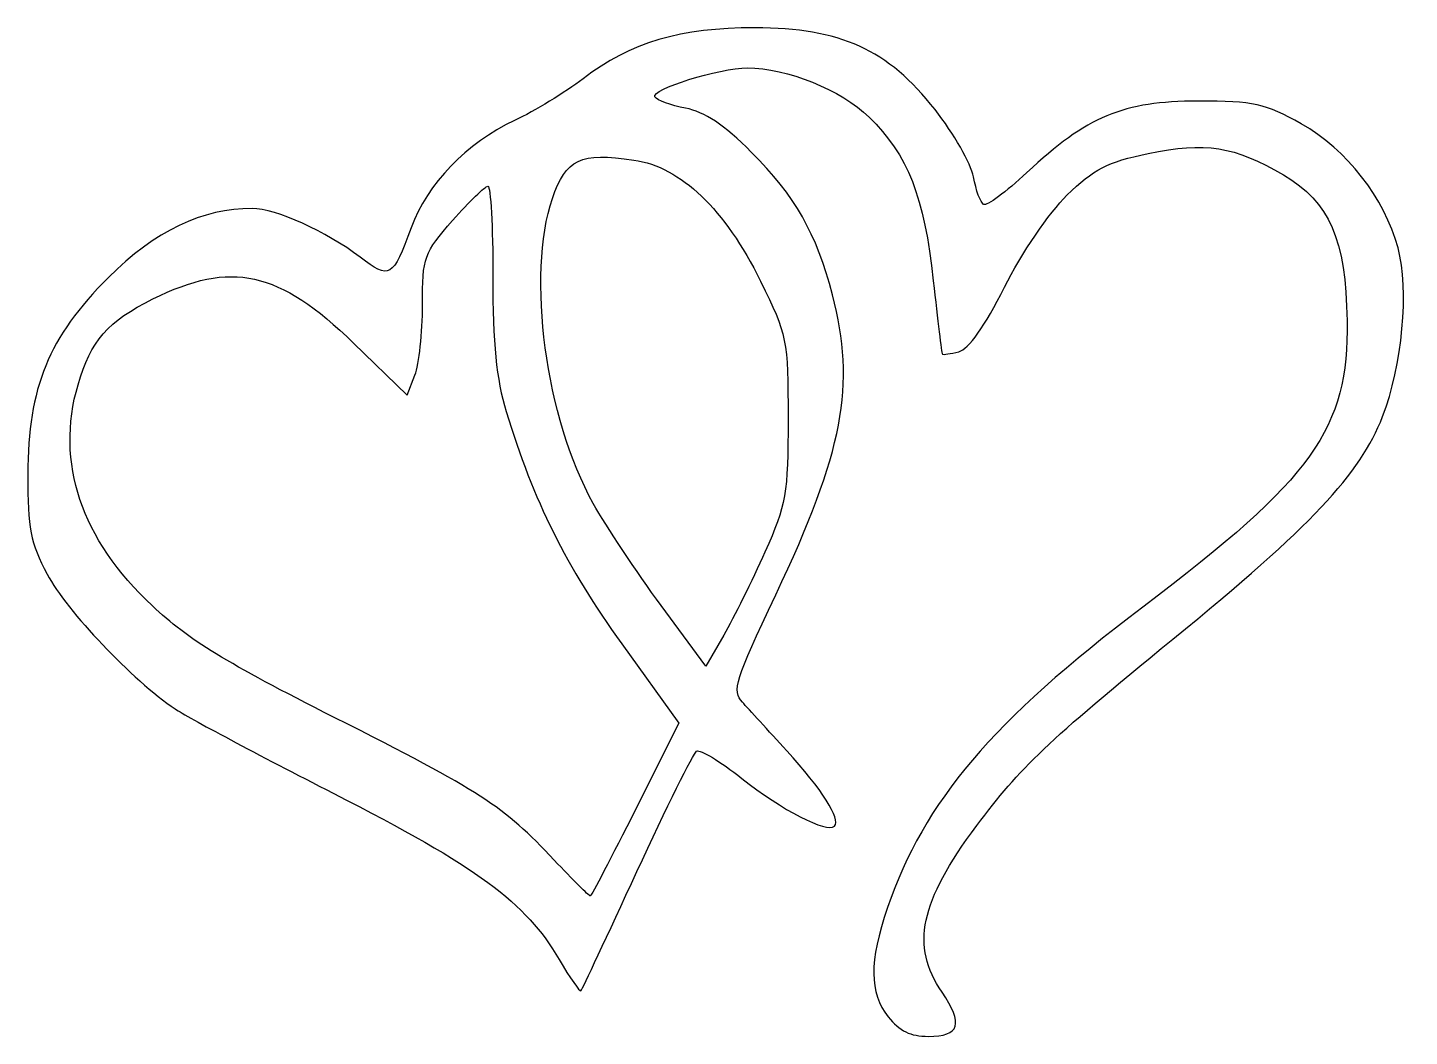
# Model space of a CAD drawing. Header units: centimetres. Extents: x -9.8 to 7.9, y -4.8 to 8.1.
import ezdxf

# ---------------------------------------------------------------- set-up
doc = ezdxf.new("R2010")
doc.units = ezdxf.units.CM
doc.header["$MEASUREMENT"] = 0
doc.layers.add('Layer 1', color=7, linetype='Continuous')

msp = doc.modelspace()

# ---------------------------------------------------------------- linework, layer by layer
at = {"layer": 'Layer 1'}
for points, knots in [([(1.22914, -4.58922), (0.98236, -4.27506), (0.97977, -3.88018), (1.21993, -3.18122), (1.21993, -3.18122), (1.6909, -1.81047), (2.56519, -0.78114), (4.5048, 0.68616), (4.5048, 0.68616), (6.70154, 2.34799), (7.1536, 2.98156), (7.13335, 4.37016), (7.13335, 4.37016), (7.11801, 5.42221), (6.91014, 5.89877), (6.31401, 6.2486), (6.31401, 6.2486), (5.67977, 6.62079), (5.3106, 6.67939), (4.57329, 6.52492), (4.57329, 6.52492), (4.04423, 6.41408), (3.87243, 6.32574), (3.52833, 5.98756), (3.52833, 5.98756), (3.29995, 5.76312), (2.94161, 5.23591), (2.72383, 4.80392), (2.72383, 4.80392), (2.46923, 4.29887), (2.26297, 4.00712), (2.13726, 3.97421), (2.13726, 3.97421), (2.03063, 3.94628), (1.93539, 3.93244), (1.92563, 3.94345), (1.92563, 3.94345), (1.91587, 3.95446), (1.86326, 4.37942), (1.80872, 4.8878), (1.80872, 4.8878), (1.69279, 5.96835), (1.48105, 6.50747), (0.98201, 6.99278), (0.98201, 6.99278), (0.62029, 7.34456), (-0.07778, 7.62761), (-0.5836, 7.62761), (-0.5836, 7.62761), (-0.94329, 7.62761), (-1.83393, 7.34783), (-1.77552, 7.25319), (-1.77552, 7.25319), (-1.74841, 7.20927), (-1.57024, 7.14403), (-1.37959, 7.10821), (-1.37959, 7.10821), (-1.13769, 7.06277), (-0.88206, 6.892), (-0.53354, 6.54301), (-0.53354, 6.54301), (0.03229, 5.97641), (0.30433, 5.49792), (0.50987, 4.70776), (0.50987, 4.70776), (0.81431, 3.53734), (0.65482, 2.69207), (-0.21893, 0.84518), (-0.21893, 0.84518), (-0.74573, -0.26834), (-0.78324, -0.38891), (-0.64904, -0.53735), (-0.64904, -0.53735), (-0.56818, -0.6268), (-0.31133, -0.90795), (-0.07827, -1.16213), (-0.07827, -1.16213), (0.37563, -1.65714), (0.62193, -2.04663), (0.53567, -2.133), (0.53567, -2.133), (0.4409, -2.22789), (-0.14325, -1.92698), (-0.65729, -1.51847), (-0.65729, -1.51847), (-0.93306, -1.29932), (-1.19395, -1.14183), (-1.23705, -1.16851), (-1.23705, -1.16851), (-1.28015, -1.19518), (-1.62669, -1.89299), (-2.00714, -2.71918), (-2.00714, -2.71918), (-2.38759, -3.54538), (-2.71102, -4.23543), (-2.72586, -4.25263), (-2.72586, -4.25263), (-2.74071, -4.26982), (-2.86724, -4.08846), (-3.00703, -3.8496), (-3.00703, -3.8496), (-3.43885, -3.11177), (-4.0509, -2.66129), (-5.91431, -1.70982), (-5.91431, -1.70982), (-6.87686, -1.21834), (-7.79271, -0.73001), (-7.94954, -0.62465), (-7.94954, -0.62465), (-8.49653, -0.25717), (-9.34473, 0.63596), (-9.59531, 1.1083), (-9.59531, 1.1083), (-9.81262, 1.51793), (-9.84731, 1.69675), (-9.84453, 2.39313), (-9.84453, 2.39313), (-9.84003, 3.52135), (-9.5812, 4.15439), (-8.80725, 4.93002), (-8.80725, 4.93002), (-8.21498, 5.52358), (-7.59161, 5.82267), (-6.95808, 5.81725), (-6.95808, 5.81725), (-6.64947, 5.8146), (-6.00512, 5.52397), (-5.56844, 5.19045), (-5.56844, 5.19045), (-5.18729, 4.89934), (-5.15004, 4.92087), (-4.91111, 5.57035), (-4.91111, 5.57035), (-4.70248, 6.13744), (-4.20016, 6.65833), (-3.58075, 6.94988), (-3.58075, 6.94988), (-3.32559, 7.06998), (-2.92885, 7.31197), (-2.69912, 7.48761), (-2.69912, 7.48761), (-2.08935, 7.95384), (-1.44275, 8.14559), (-0.48855, 8.14318), (-0.48855, 8.14318), (0.61795, 8.14038), (1.22291, 7.86565), (1.83145, 7.08959), (1.83145, 7.08959), (2.07144, 6.78354), (2.29402, 6.39347), (2.32606, 6.22277), (2.32606, 6.22277), (2.35811, 6.05207), (2.41607, 5.89276), (2.45486, 5.86875), (2.45486, 5.86875), (2.49366, 5.84474), (2.74425, 6.02976), (3.01172, 6.27989), (3.01172, 6.27989), (3.78481, 7.00286), (4.25543, 7.19934), (5.21411, 7.19934), (5.21411, 7.19934), (5.94029, 7.19934), (6.07485, 7.16966), (6.54473, 6.90581), (6.54473, 6.90581), (7.12915, 6.57766), (7.61575, 5.95422), (7.7896, 5.31086), (7.7896, 5.31086), (7.93522, 4.77197), (7.84519, 3.79081), (7.59023, 3.13804), (7.59023, 3.13804), (7.29813, 2.39018), (6.67639, 1.73011), (4.89115, 0.27254), (4.89115, 0.27254), (3.26454, -1.05551), (2.93169, -1.37205), (2.36735, -2.12757), (2.36735, -2.12757), (1.63255, -3.11129), (1.51611, -3.66987), (1.92059, -4.27065), (1.92059, -4.27065), (2.19934, -4.68469), (2.15116, -4.83999), (1.74397, -4.83999), (1.74397, -4.83999), (1.51381, -4.83999), (1.37179, -4.77081), (1.22914, -4.58922)], [0, 0, 0, 0, 0.02, 0.02, 0.02, 0.02, 0.04, 0.04, 0.04, 0.04, 0.06, 0.06, 0.06, 0.06, 0.08, 0.08, 0.08, 0.08, 0.1, 0.1, 0.1, 0.1, 0.12, 0.12, 0.12, 0.12, 0.14, 0.14, 0.14, 0.14, 0.16, 0.16, 0.16, 0.16, 0.18, 0.18, 0.18, 0.18, 0.2, 0.2, 0.2, 0.2, 0.22, 0.22, 0.22, 0.22, 0.24, 0.24, 0.24, 0.24, 0.26, 0.26, 0.26, 0.26, 0.28, 0.28, 0.28, 0.28, 0.3, 0.3, 0.3, 0.3, 0.32, 0.32, 0.32, 0.32, 0.34, 0.34, 0.34, 0.34, 0.36, 0.36, 0.36, 0.36, 0.38, 0.38, 0.38, 0.38, 0.4, 0.4, 0.4, 0.4, 0.42, 0.42, 0.42, 0.42, 0.44, 0.44, 0.44, 0.44, 0.46, 0.46, 0.46, 0.46, 0.48, 0.48, 0.48, 0.48, 0.5, 0.5, 0.5, 0.5, 0.52, 0.52, 0.52, 0.52, 0.54, 0.54, 0.54, 0.54, 0.56, 0.56, 0.56, 0.56, 0.58, 0.58, 0.58, 0.58, 0.6, 0.6, 0.6, 0.6, 0.62, 0.62, 0.62, 0.62, 0.64, 0.64, 0.64, 0.64, 0.66, 0.66, 0.66, 0.66, 0.68, 0.68, 0.68, 0.68, 0.7, 0.7, 0.7, 0.7, 0.72, 0.72, 0.72, 0.72, 0.74, 0.74, 0.74, 0.74, 0.76, 0.76, 0.76, 0.76, 0.78, 0.78, 0.78, 0.78, 0.8, 0.8, 0.8, 0.8, 0.82, 0.82, 0.82, 0.82, 0.84, 0.84, 0.84, 0.84, 0.86, 0.86, 0.86, 0.86, 0.88, 0.88, 0.88, 0.88, 0.9, 0.9, 0.9, 0.9, 0.92, 0.92, 0.92, 0.92, 0.94, 0.94, 0.94, 0.94, 0.96, 0.96, 0.96, 0.96, 1, 1, 1, 1]), ([(-0.3587, 1.39381), (-0.08387, 2.00974), (-0.06142, 2.13941), (-0.06115, 3.11186), (-0.06115, 3.11186), (-0.06086, 4.13498), (-0.07054, 4.18332), (-0.41582, 4.88288), (-0.41582, 4.88288), (-0.87315, 5.80947), (-1.43851, 6.35009), (-2.04549, 6.44124), (-2.04549, 6.44124), (-2.73457, 6.54471), (-2.91901, 6.45745), (-3.09318, 5.94561), (-3.09318, 5.94561), (-3.42739, 4.96344), (-3.17977, 3.11484), (-2.56727, 2.01941), (-2.56727, 2.01941), (-2.40415, 1.72768), (-2.01147, 1.13683), (-1.69464, 0.70642), (-1.69464, 0.70642), (-1.69464, 0.70642), (-1.1186, -0.07616), (-1.1186, -0.07616), (-1.1186, -0.07616), (-1.1186, -0.07616), (-0.88728, 0.32573), (-0.88728, 0.32573), (-0.88728, 0.32573), (-0.76005, 0.54676), (-0.52219, 1.0274), (-0.3587, 1.39381)], [0, 0, 0, 0, 0.1, 0.1, 0.1, 0.1, 0.2, 0.2, 0.2, 0.2, 0.3, 0.3, 0.3, 0.3, 0.4, 0.4, 0.4, 0.4, 0.5, 0.5, 0.5, 0.5, 0.6, 0.6, 0.6, 0.6, 0.7, 0.7, 0.7, 0.7, 0.8, 0.8, 0.8, 0.8, 1, 1, 1, 1]), ([(-2.02442, -1.91999), (-2.02442, -1.91999), (-1.46776, -0.80828), (-1.46776, -0.80828), (-1.46776, -0.80828), (-1.46776, -0.80828), (-2.20119, 0.21255), (-2.20119, 0.21255), (-2.20119, 0.21255), (-2.91797, 1.2102), (-3.33593, 2.05082), (-3.68761, 3.20209), (-3.68761, 3.20209), (-3.81697, 3.62558), (-3.86153, 4.07436), (-3.86008, 4.93899), (-3.86008, 4.93899), (-3.859, 5.58022), (-3.88757, 6.10485), (-3.92358, 6.10485), (-3.92358, 6.10485), (-3.95958, 6.10485), (-4.16376, 5.9061), (-4.37729, 5.66318), (-4.37729, 5.66318), (-4.75023, 5.23893), (-4.76555, 5.19598), (-4.76555, 4.57489), (-4.76555, 4.57489), (-4.76555, 4.21925), (-4.80956, 3.81238), (-4.86334, 3.67073), (-4.86334, 3.67073), (-4.86334, 3.67073), (-4.96113, 3.41318), (-4.96113, 3.41318), (-4.96113, 3.41318), (-4.96113, 3.41318), (-5.65196, 4.08395), (-5.65196, 4.08395), (-5.65196, 4.08395), (-6.61453, 5.01856), (-7.22542, 5.15331), (-8.23467, 4.65366), (-8.23467, 4.65366), (-8.81579, 4.36596), (-9.03461, 4.1153), (-9.19903, 3.54894), (-9.19903, 3.54894), (-9.49031, 2.54561), (-9.15921, 1.56022), (-8.24215, 0.7012), (-8.24215, 0.7012), (-7.7758, 0.26436), (-7.2953, -0.03022), (-5.90155, -0.73376), (-5.90155, -0.73376), (-4.0051, -1.69104), (-3.73189, -1.86825), (-3.07052, -2.56993), (-3.07052, -2.56993), (-2.83113, -2.82391), (-2.62308, -3.03171), (-2.60818, -3.03171), (-2.60818, -3.03171), (-2.59327, -3.03171), (-2.33058, -2.53144), (-2.02442, -1.91999)], [0, 0, 0, 0, 0.05555556, 0.05555556, 0.05555556, 0.05555556, 0.11111111, 0.11111111, 0.11111111, 0.11111111, 0.16666667, 0.16666667, 0.16666667, 0.16666667, 0.22222222, 0.22222222, 0.22222222, 0.22222222, 0.27777778, 0.27777778, 0.27777778, 0.27777778, 0.33333333, 0.33333333, 0.33333333, 0.33333333, 0.38888889, 0.38888889, 0.38888889, 0.38888889, 0.44444444, 0.44444444, 0.44444444, 0.44444444, 0.5, 0.5, 0.5, 0.5, 0.55555556, 0.55555556, 0.55555556, 0.55555556, 0.61111111, 0.61111111, 0.61111111, 0.61111111, 0.66666667, 0.66666667, 0.66666667, 0.66666667, 0.72222222, 0.72222222, 0.72222222, 0.72222222, 0.77777778, 0.77777778, 0.77777778, 0.77777778, 0.83333333, 0.83333333, 0.83333333, 0.83333333, 0.88888889, 0.88888889, 0.88888889, 0.88888889, 1, 1, 1, 1])]:
    msp.add_open_spline(points, degree=3, knots=knots, dxfattribs=at)

doc.saveas('drawing.dxf')
